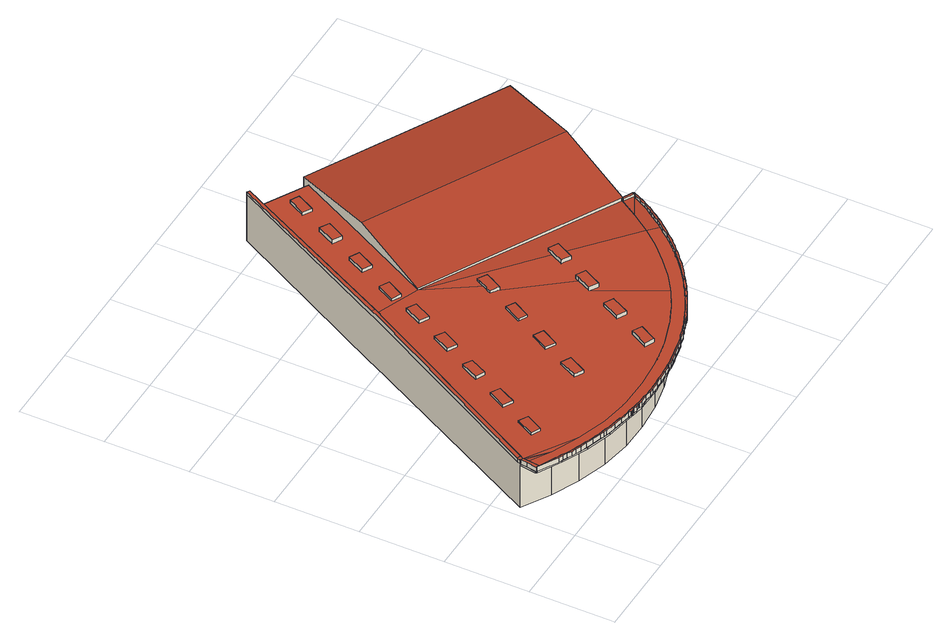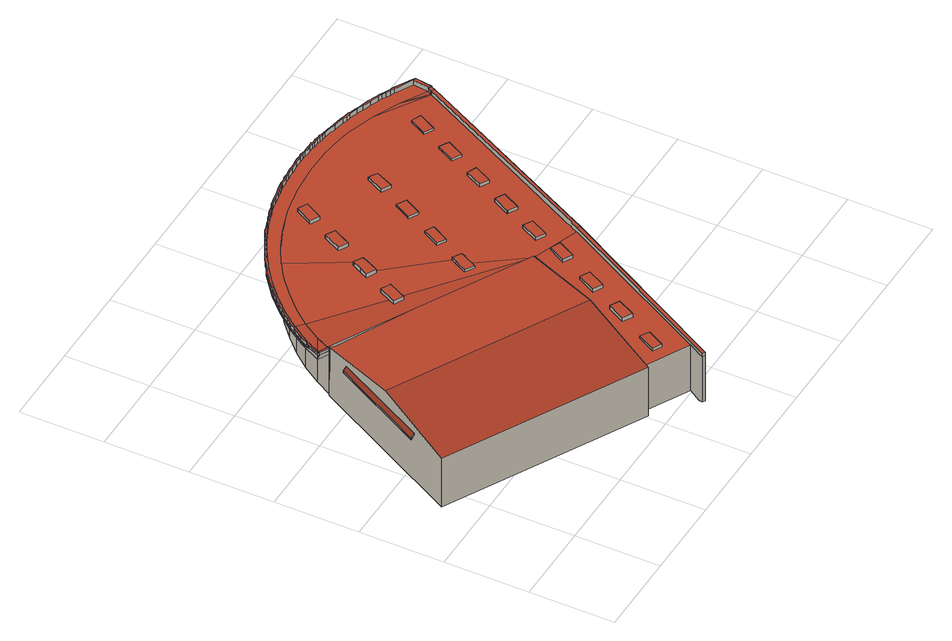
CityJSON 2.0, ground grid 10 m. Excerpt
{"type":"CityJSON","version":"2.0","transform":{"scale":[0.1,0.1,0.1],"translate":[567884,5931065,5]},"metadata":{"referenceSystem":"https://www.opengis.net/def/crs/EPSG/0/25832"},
"CityObjects":{
"building1":{"type":"Building","attributes":{"Grundfläche 2D":"1491.194580","Grundhöhe NN":"5.514"},"children":["building1-1","building1-2","building1-3","building1-4","building1-5","building1-6","building1-7","building1-8","building1-9","building1-10","building1-11","building1-12","building1-13","building1-14","building1-15","building1-16","building1-17","building1-18","building1-19","building1-20"],"geometry":[{"type":"MultiSurface","lod":"3","boundaries":[[[0,1,2,3,4,5,6]],[[7,2,1]],[[7,8,9,10,11,12,13,2]],[[11,10,14,15,16]],[[17,18,19,20]],[[21,22,23,24,25,26,27,28,29,30,31,32,33,34,35,19,18,36,37,38,39,40]],[[41,40,42,43]],[[41,43,44,45]],[[21,40,41]],[[31,30,29,46,47,48,49,50,51,19,35,34,33,32]],[[19,51,50,49,52,53]],[[54,55,56,57,58,59,52,49,60,61]],[[62,63,52,59,58,64]],[[65,66,67,68,69,70,71,72,73,74,75,76,77,78,79,80,81,82,83,84,85,86,87,88,89,90,91,92,93,94,95,96,97,98,99,100,101,102,103,104,105,106,107,108,109,110,111,112,113,114,115,116,117,118,119,120,54,61,60,49,48,47,46,29,28,27,26,25,24,23,22,21,41,45,121,122,123]],[[124,125,126,127]],[[128,129,130,131,132]],[[132,133,134,128]],[[5,45,44,43,42,1,0,6]],[[42,40,7,1]],[[9,8,7,40,39,38,37,36,18,17,135,136,14,10]],[[136,137,15,14]],[[11,16,15,137,138,139,140,141,2,13,12]],[[141,122,3,2]],[[122,121,4,3]],[[142,99,98,97,96,143,144,145]],[[146,101,100,99,142,147]],[[148,149,104,103,102,101,146,150]],[[69,68,151,152]],[[70,69,152,153]],[[71,70,153,154]],[[72,71,154,155]],[[75,74,73,72,155,156]],[[75,156,76]],[[157,80,79,78,158]],[[78,77,158]],[[77,76,158]],[[156,158,76]],[[159,82,81,80,157,160]],[[161,84,83,82,159,162]],[[163,86,85,84,161,164]],[[87,86,163,165]],[[88,87,165,166]],[[89,88,166,167]],[[168,91,90,89,167,169]],[[170,93,92,91,168,171]],[[172,95,94,93,170,173]],[[96,95,172,143]],[[105,104,149,174]],[[106,105,174,175]],[[107,106,175,176]],[[108,107,176,177]],[[178,111,110,109,108,177,179]],[[113,112,111,178,180,181]],[[114,113,181,182]],[[183,116,115,114,182,184]],[[117,116,183,185]],[[118,117,185,186]],[[119,118,186,187]],[[120,119,187,188]],[[54,120,188,189]],[[55,54,189,190]],[[190,191,58,57]],[[57,56,190]],[[56,55,190]],[[191,192,62,64]],[[64,58,191]],[[193,52,63,194]],[[123,122,195,196,65]],[[66,65,196,197]],[[67,66,197,198]],[[68,67,198,151]],[[17,20,199,200]],[[201,136,135,17,200,202]],[[137,136,201,203]],[[204,205,206,122,141,140,139,138,137,203,207]],[[206,195,122]],[[208,209,195,206]],[[210,209,208,211]],[[212,210,211,213]],[[214,212,213,215]],[[216,214,215,217]],[[218,216,217,219]],[[220,218,219,221]],[[222,220,221,223]],[[224,222,223,225]],[[226,224,225,227]],[[228,226,227,229]],[[230,228,229,231]],[[232,230,231,233]],[[234,232,233,235]],[[193,234,235,236]],[[52,193,236,237,53]],[[124,127,238,239]],[[125,124,239,240]],[[126,125,240,241]],[[130,129,19,53,237,242,194,63,243]],[[243,63,62,192,194,242,244,245,133,132,131,130],[126,241,238,127]],[[134,133,245,246]],[[19,129,128,134,246,199,20]],[[187,186,185,183,184,182,181,180,178,179,177,176,175,174,149,148,150,146,147,142,145,144,143,172,173,170,171,168,169,167,166,165,163,164,161,162,159,160,157,158,156,154,153,152,151,198,197,196,195,209,210,212,214,216,218,220,222,224,226,228,230,232,234,193,194,192,191,190,189,188]],[[200,199,246,245,244,242,237,236,235,233,231,229,227,225,223,221,219,217,215,213,211,208,206,205,204,207,203,201,202]],[[240,239,238,241]]],"semantics":{"surfaces":[{"type":"RoofSurface"},{"type":"WallSurface"},{"type":"GroundSurface"}],"values":[0,0,0,0,0,0,0,0,0,0,0,0,0,0,0,0,0,1,1,1,1,1,1,1,1,1,1,1,1,1,1,1,1,1,1,1,1,1,1,1,1,1,1,1,1,1,1,1,1,1,1,1,1,1,1,1,1,1,1,1,1,1,1,1,1,1,1,1,1,1,1,1,1,1,1,1,1,1,1,1,1,1,1,1,1,1,1,1,1,1,1,1,1,1,1,1,1,1,1,2,2,2]}}]},
"building1-1":{"type":"BuildingInstallation","parents":["building1"],"geometry":[{"type":"MultiSurface","lod":"3","boundaries":[[[247,248,249,250,251]],[[248,247,252,253]],[[253,254,249,248]],[[254,255,250,249]],[[256,252,247,251,250,255]]],"semantics":{"surfaces":[{"type":"RoofSurface"},{"type":"WallSurface"}],"values":[0,1,1,1,1]}}]},
"building1-2":{"type":"BuildingInstallation","parents":["building1"],"geometry":[{"type":"MultiSurface","lod":"3","boundaries":[[[257,258,259,260]],[[261,262,257,260]],[[262,263,258,257]],[[259,258,263,264]],[[264,261,260,259]]],"semantics":{"surfaces":[{"type":"RoofSurface"},{"type":"WallSurface"}],"values":[0,1,1,1,1]}}]},
"building1-3":{"type":"BuildingInstallation","parents":["building1"],"geometry":[{"type":"MultiSurface","lod":"3","boundaries":[[[265,266,267,268,269]],[[270,271,267,266]],[[271,272,268,267]],[[272,273,269,268]],[[273,274,265,269]],[[274,270,266,265]]],"semantics":{"surfaces":[{"type":"RoofSurface"},{"type":"WallSurface"}],"values":[0,1,1,1,1,1]}}]},
"building1-4":{"type":"BuildingInstallation","parents":["building1"],"geometry":[{"type":"MultiSurface","lod":"3","boundaries":[[[275,276,277,278]],[[278,277,279,280]],[[275,278,280,281]],[[276,275,281,282]],[[277,276,282,279]]],"semantics":{"surfaces":[{"type":"RoofSurface"},{"type":"WallSurface"}],"values":[0,1,1,1,1]}}]},
"building1-5":{"type":"BuildingInstallation","parents":["building1"],"geometry":[{"type":"MultiSurface","lod":"3","boundaries":[[[283,284,285,286]],[[286,285,287,288]],[[283,286,288,289]],[[289,290,284,283]],[[290,287,285,284]]],"semantics":{"surfaces":[{"type":"RoofSurface"},{"type":"WallSurface"}],"values":[0,1,1,1,1]}}]},
"building1-6":{"type":"BuildingInstallation","parents":["building1"],"geometry":[{"type":"MultiSurface","lod":"3","boundaries":[[[291,292,293,294]],[[294,293,295,296]],[[291,294,296,297]],[[292,291,297,298]],[[293,292,298,295]]],"semantics":{"surfaces":[{"type":"RoofSurface"},{"type":"WallSurface"}],"values":[0,1,1,1,1]}}]},
"building1-7":{"type":"BuildingInstallation","parents":["building1"],"geometry":[{"type":"MultiSurface","lod":"3","boundaries":[[[299,300,301,302]],[[302,301,303,304]],[[299,302,304,305]],[[300,299,305,306]],[[301,300,306,303]]],"semantics":{"surfaces":[{"type":"RoofSurface"},{"type":"WallSurface"}],"values":[0,1,1,1,1]}}]},
"building1-8":{"type":"BuildingInstallation","parents":["building1"],"geometry":[{"type":"MultiSurface","lod":"3","boundaries":[[[307,308,309,310]],[[310,309,311,312]],[[307,310,312,313]],[[308,307,313,314]],[[309,308,314,311]]],"semantics":{"surfaces":[{"type":"RoofSurface"},{"type":"WallSurface"}],"values":[0,1,1,1,1]}}]},
"building1-9":{"type":"BuildingInstallation","parents":["building1"],"geometry":[{"type":"MultiSurface","lod":"3","boundaries":[[[315,316,317,318,319,320,321]],[[322,317,316,315,323,324]],[[318,317,322,325]],[[319,318,325,326]],[[327,323,315,321,320,319,326,328]]],"semantics":{"surfaces":[{"type":"RoofSurface"},{"type":"WallSurface"}],"values":[0,1,1,1,1]}}]},
"building1-10":{"type":"BuildingInstallation","parents":["building1"],"geometry":[{"type":"MultiSurface","lod":"3","boundaries":[[[329,330,331,332,333,334]],[[335,336,337,332,331,330]],[[338,333,332,337,50]],[[338,339,334,333]],[[51,340,335,330,329,334,339]]],"semantics":{"surfaces":[{"type":"RoofSurface"},{"type":"WallSurface"}],"values":[0,1,1,1,1]}}]},
"building1-11":{"type":"BuildingInstallation","parents":["building1"],"geometry":[{"type":"MultiSurface","lod":"3","boundaries":[[[341,342,343,344,345,346,347,348,349,350,351,352,353]],[[354,355,33,356,346,345,344,343]],[[356,35,347,346]],[[347,35,357,358,359,350,349,348]],[[359,360,351,350]],[[360,361,362,353,352,351]],[[362,34,363,354,343,342,341,353]]],"semantics":{"surfaces":[{"type":"RoofSurface"},{"type":"WallSurface"}],"values":[0,1,1,1,1,1,1]}}]},
"building1-12":{"type":"BuildingInstallation","parents":["building1"],"geometry":[{"type":"MultiSurface","lod":"3","boundaries":[[[364,365,366,367,368]],[[365,364,369,370]],[[370,371,366,365]],[[371,372,367,366]],[[372,373,369,364,368,367]]],"semantics":{"surfaces":[{"type":"RoofSurface"},{"type":"WallSurface"}],"values":[0,1,1,1,1]}}]},
"building1-13":{"type":"BuildingInstallation","parents":["building1"],"geometry":[{"type":"MultiSurface","lod":"3","boundaries":[[[374,375,376,377,378,379]],[[380,381,374,379]],[[381,382,383,376,375,374]],[[383,384,377,376]],[[384,385,380,379,378,377]]],"semantics":{"surfaces":[{"type":"RoofSurface"},{"type":"WallSurface"}],"values":[0,1,1,1,1]}}]},
"building1-14":{"type":"BuildingInstallation","parents":["building1"],"geometry":[{"type":"MultiSurface","lod":"3","boundaries":[[[386,387,388,389]],[[390,391,386,389]],[[391,392,387,386]],[[392,393,388,387]],[[393,390,389,388]]],"semantics":{"surfaces":[{"type":"RoofSurface"},{"type":"WallSurface"}],"values":[0,1,1,1,1]}}]},
"building1-15":{"type":"BuildingInstallation","parents":["building1"],"geometry":[{"type":"MultiSurface","lod":"3","boundaries":[[[394,395,396,397,398,399]],[[400,395,394,30]],[[396,395,400,31]],[[397,396,31,401]],[[398,397,401,402]],[[399,398,402,32]],[[394,399,32,30]]],"semantics":{"surfaces":[{"type":"RoofSurface"},{"type":"WallSurface"}],"values":[0,1,1,1,1,1,1]}}]},
"building1-16":{"type":"BuildingInstallation","parents":["building1"],"geometry":[{"type":"MultiSurface","lod":"3","boundaries":[[[403,404,405,406,407,408,409,410,411,412,413,414,415,416,417,418,419,420,421,422,423,424,425,426,427,428,429,430,431,432,433,434,435,436,437,438,439,440,441,442,443,444,445,446,447,448,449,450,451,452,453,454,455,456,457,458,459,460,461,462,463,464,465,466,467,468,469,470,471,472,473,474,475,476,477,478,479,480,481,482,483,484,485,486,487,488,489,490,491,492,493,494,495,496,497,498,499,500,501,502,503,504,505,506,507,508,509,510,511,512,513,514,515,516,517,518,519,520,521,522,523,524,525,526,527,528,529,530,531,532,533,534,535,536,537,538,539,540,541,542,543,544,545,546,547,548,549,550,551,552,553,554,555,556,557,558,559,560,561,562,563,564,565,566,567,568,569,570,571,572,573,574,575,576,577,578,579,580,581,582,583,584,585,586,587,588,589,590,591,592,593,594,595,596,597,598,599,600,601,602,603,604,605,606,607,608,609,610,611,612,613,614,615,616,617,618,619,620,621,622,623,624,625,626,627,628]],[[626,629,630,631]],[[627,626,631,632,633]],[[517,67,517,516]],[[518,517,67,634]],[[519,518,634,635]],[[635,636,520,519]],[[636,637,521,520]],[[637,638,522,521]],[[638,639,640,524,523,522]],[[640,641,642,526,525,524]],[[643,528,527,526,642,644]],[[643,645,646,530,529,528]],[[646,647,531,530]],[[647,648,532,531]],[[649,534,533,532,648,650]],[[649,651,652,536,535,534]],[[652,653,654,538,537,536]],[[539,538,654,655]],[[655,656,540,539]],[[656,657,541,540]],[[657,658,542,541]],[[543,542,658,73]],[[73,74,544,543]],[[74,659,545,544]],[[659,660,75,547,546,545]],[[75,661,662,663,550,549,548,547]],[[77,552,551,550,663,664]],[[77,78,79,554,553,552]],[[79,80,81,556,555,554]],[[81,82,83,558,557,556]],[[83,84,85,560,559,558]],[[85,86,87,562,561,560]],[[87,88,563,562]],[[88,89,564,563]],[[89,90,91,566,565,564]],[[91,92,93,568,567,566]],[[93,94,95,570,569,568]],[[95,96,571,570]],[[96,97,98,573,572,571]],[[98,99,100,575,574,573]],[[100,101,102,103,578,577,576,575]],[[103,665,579,578]],[[104,580,665]],[[580,579,665]],[[581,580,104,105]],[[105,106,582,581]],[[106,107,583,582]],[[107,108,584,583]],[[108,109,110,111,587,586,585,584]],[[111,112,666,113,114,591,590,589,588,587]],[[114,115,116,593,592,591]],[[116,117,667,595,594,593]],[[667,668,669,597,596,595]],[[669,670,671,599,598,597]],[[671,672,673,601,600,599]],[[673,674,675,603,602,601]],[[676,605,604,603,675,677]],[[676,678,606,605]],[[678,679,680,608,607,606]],[[680,681,682,610,609,608]],[[682,683,684,612,611,610]],[[684,685,613,612]],[[685,686,614,613]],[[686,61,687,616,615,614]],[[687,688,617,616]],[[688,689,618,617]],[[689,690,619,618]],[[690,691,620,619]],[[55,692,693,623,622,621,620,691]],[[693,56,624,623]],[[56,57,625,624]],[[626,625,57,58]],[[58,64,629,626]],[[694,627,633,632,631,695,59,696]],[[694,697,698,699,404,403,628,627]],[[699,700,701,406,405,404]],[[701,702,703,408,407,406]],[[703,704,705,410,409,408]],[[705,706,707,412,411,410]],[[707,708,709,414,413,412]],[[709,710,711,416,415,414]],[[711,712,417,416]],[[712,60,713,714,420,419,418,417]],[[714,715,716,422,421,420]],[[716,717,718,719,425,424,423,422]],[[720,721,427,426,425,719]],[[721,722,428,427]],[[722,723,429,428]],[[723,724,430,429]],[[724,725,431,430]],[[725,726,432,431]],[[726,727,728,434,433,432]],[[728,729,730,436,435,434]],[[730,731,732,438,437,436]],[[732,733,734,440,439,438]],[[735,442,441,440,734,736]],[[737,444,443,442,735,738]],[[445,444,737,739]],[[740,741,742,449,448,447,446,445,739,743]],[[744,745,452,451,450,449,742,746]],[[747,454,453,452,745,748]],[[455,454,747,749]],[[456,455,749,750]],[[457,456,750,751]],[[752,753,460,459,458,457,751,754]],[[753,755,756,462,461,460]],[[757,464,463,462,756,758]],[[465,464,757,759]],[[760,467,466,465,759,761]],[[762,469,468,467,760,763]],[[470,469,762,764]],[[471,470,764,765]],[[472,471,765,766]],[[767,474,473,472,766,768]],[[475,474,767,769]],[[769,770,771,772,478,477,476,475]],[[773,480,479,478,772,774]],[[775,482,481,480,773,776]],[[775,777,778,484,483,482]],[[485,484,778,779]],[[780,487,486,485,779,781]],[[780,782,488,487]],[[489,488,782,783]],[[783,784,490,489]],[[491,490,784,785]],[[785,786,492,491]],[[493,492,786,787]],[[788,789,790,497,496,495,494,493,787,791]],[[790,792,793,499,498,497]],[[794,500,499,793]],[[501,500,794,795]],[[795,796,797,503,502,501]],[[797,798,799,505,504,503]],[[800,507,506,505,799,801]],[[800,802,803,509,508,507]],[[803,804,510,509]],[[804,805,511,510]],[[805,806,512,511]],[[513,512,806,807]],[[807,808,809,810,811,516,515,514,513]]],"semantics":{"surfaces":[{"type":"RoofSurface"},{"type":"WallSurface"}],"values":[0,0,0,1,1,1,1,1,1,1,1,1,1,1,1,1,1,1,1,1,1,1,1,1,1,1,1,1,1,1,1,1,1,1,1,1,1,1,1,1,1,1,1,1,1,1,1,1,1,1,1,1,1,1,1,1,1,1,1,1,1,1,1,1,1,1,1,1,1,1,1,1,1,1,1,1,1,1,1,1,1,1,1,1,1,1,1,1,1,1,1,1,1,1,1,1,1,1,1,1,1,1,1,1,1,1,1,1,1,1,1,1,1,1,1,1,1,1,1,1,1,1,1,1,1,1,1,1,1,1,1,1,1,1,1,1,1,1,1,1,1]}}]},
"building1-17":{"type":"BuildingInstallation","parents":["building1"],"geometry":[{"type":"MultiSurface","lod":"3","boundaries":[[[811,812,813,814,815,816,517,516]],[[812,5,4,813]],[[813,4,121,122,814]],[[122,123,815,814]],[[816,815,123,66]],[[66,67,517,816]],[[45,812,811,810]],[[5,812,45]]],"semantics":{"surfaces":[{"type":"RoofSurface"},{"type":"WallSurface"}],"values":[0,1,1,1,1,1,1,1]}}]},
"building1-18":{"type":"BuildingInstallation","parents":["building1"],"geometry":[{"type":"MultiSurface","lod":"3","boundaries":[[[817,243,818]],[[631,630,629,819,243,817]],[[820,821,695,631,817,818]],[[819,629,64,62]],[[63,820,818,243,819,62]]],"semantics":{"surfaces":[{"type":"RoofSurface"},{"type":"WallSurface"}],"values":[0,0,1,1,1]}}]},
"building1-19":{"type":"BuildingInstallation","parents":["building1"],"geometry":[{"type":"MultiSurface","lod":"3","boundaries":[[[822,823,824,825,826]],[[827,822,826,828]],[[827,829,830,824,823,822]],[[831,825,824,830]],[[831,828,826,825]]],"semantics":{"surfaces":[{"type":"RoofSurface"},{"type":"WallSurface"}],"values":[0,1,1,1,1]}}]},
"building1-20":{"type":"BuildingInstallation","parents":["building1"],"geometry":[{"type":"MultiSurface","lod":"3","boundaries":[[[832,833,834,835]],[[835,834,836,837]],[[832,835,837,838]],[[833,832,838,839]],[[834,833,839,836]]],"semantics":{"surfaces":[{"type":"RoofSurface"},{"type":"WallSurface"}],"values":[0,1,1,1,1]}}]}
},
"vertices":[
[18,73,70],[19,73,70],[15,76,70],[13,71,70],[15,70,70],[16,69,70],[18,72,70],[19,74,70],[139,303,77],[140,304,77],[144,312,77],[140,314,77],[140,313,77],[136,305,77],[252,517,72],[249,519,72],[247,515,72],[242,498,68],[144,312,71],[199,291,70],[294,470,67],[78,37,65],[114,26,65],[150,20,65],[184,19,65],[218,22,65],[251,29,65],[283,40,65],[305,50,65],[326,62,65],[285,136,66],[301,141,66],[293,153,67],[239,219,68],[234,229,69],[245,224,68],[140,304,71],[139,303,71],[135,294,70],[132,289,70],[19,74,65],[45,52,65],[19,73,65],[18,73,65],[18,72,65],[16,69,65],[346,76,65],[364,92,65],[382,110,65],[398,129,65],[326,188,67],[316,196,67],[412,150,66],[424,171,68],[411,117,65],[426,140,66],[432,150,67],[432,151,67],[439,165,68],[436,163,67],[409,119,65],[410,117,65],[426,172,68],[425,171,68],[438,166,68],[10,52,65],[10,51,65],[11,50,65],[38,35,65],[68,22,65],[99,12,65],[131,6,65],[142,4,65],[143,4,65],[147,4,65],[152,3,65],[164,3,65],[170,2,65],[171,2,65],[175,2,65],[180,2,65],[185,2,65],[190,3,65],[195,3,65],[200,3,65],[206,4,65],[211,4,65],[216,5,65],[221,5,65],[226,6,65],[231,7,65],[236,8,65],[241,9,65],[246,10,65],[250,11,65],[255,12,65],[259,14,65],[264,15,65],[268,16,65],[272,18,65],[276,19,65],[280,21,65],[284,22,65],[288,24,65],[292,25,65],[295,26,65],[298,28,65],[301,29,65],[305,31,65],[308,33,65],[311,34,65],[314,36,65],[318,38,65],[324,41,65],[327,43,65],[331,46,65],[335,48,65],[339,51,65],[348,56,65],[374,77,65],[393,96,65],[15,70,65],[13,71,65],[12,63,65],[443,197,63],[503,309,63],[500,311,68],[440,199,68],[248,383,87],[199,291,72],[425,171,72],[426,172,72],[474,263,87],[525,357,72],[298,478,72],[251,513,68],[252,517,68],[249,519,68],[247,515,68],[140,314,71],[140,313,71],[15,76,65],[272,18,63],[259,14,63],[264,15,63],[268,16,63],[280,21,63],[276,19,63],[288,24,63],[292,25,63],[284,22,63],[38,35,63],[68,22,63],[99,12,63],[131,6,63],[142,4,63],[152,3,63],[180,2,63],[175,2,63],[190,3,63],[185,2,63],[200,3,63],[195,3,63],[211,4,63],[206,4,63],[216,5,63],[221,5,63],[226,6,63],[236,8,63],[231,7,63],[246,10,63],[241,9,63],[255,12,63],[250,11,63],[295,26,63],[298,28,63],[301,29,63],[305,31,63],[311,34,63],[308,33,63],[318,38,63],[324,41,63],[327,43,63],[335,48,63],[331,46,63],[339,51,63],[348,56,63],[374,77,63],[393,96,63],[411,117,63],[426,140,63],[439,165,63],[426,172,63],[412,150,63],[425,171,63],[13,71,63],[10,52,63],[10,51,63],[11,50,63],[294,470,5],[242,498,5],[252,517,5],[251,513,5],[249,519,5],[140,314,5],[140,313,5],[13,71,5],[247,515,5],[45,52,5],[45,52,63],[78,37,63],[78,37,5],[114,26,63],[114,26,5],[150,20,63],[150,20,5],[184,19,63],[184,19,5],[218,22,63],[218,22,5],[251,29,63],[251,29,5],[283,40,63],[283,40,5],[305,50,63],[305,50,5],[326,62,63],[326,62,5],[346,76,63],[346,76,5],[364,92,63],[364,92,5],[382,110,63],[382,110,5],[398,129,63],[398,129,5],[412,150,5],[424,171,5],[440,199,66],[443,197,61],[503,309,61],[500,311,66],[425,171,5],[425,171,71],[426,172,5],[525,357,5],[298,478,5],
[207,177,71],[217,172,71],[228,192,71],[218,198,71],[207,178,71],[207,177,68],[217,172,68],[228,192,68],[218,198,68],[207,178,68],
[92,122,70],[103,143,70],[92,149,70],[81,128,70],[81,128,67],[92,122,67],[103,143,67],[92,149,67],
[140,240,73],[129,219,73],[140,213,73],[151,234,73],[150,234,73],[129,219,69],[140,213,69],[151,234,69],[150,234,69],[140,240,69],
[244,419,74],[233,425,74],[222,404,74],[233,398,74],[222,404,69],[233,398,69],[244,419,69],[233,425,69],
[218,370,74],[207,376,74],[196,355,74],[207,349,74],[196,355,70],[207,349,70],[218,370,69],[207,376,69],
[175,280,74],[164,286,74],[153,265,74],[164,259,74],[153,265,70],[164,259,70],[175,280,70],[164,286,70],
[79,97,69],[68,103,69],[57,82,69],[68,77,69],[57,82,66],[68,77,65],[79,97,66],[68,103,66],
[192,321,74],[181,327,74],[170,306,74],[181,301,74],[170,306,71],[181,301,70],[192,321,70],[181,327,70],
[159,86,70],[162,84,70],[169,80,70],[180,101,70],[169,107,70],[164,97,70],[164,96,70],[169,80,66],[159,86,66],[162,84,66],[180,101,66],[169,107,66],[164,96,66],[164,97,66],
[309,182,72],[308,181,72],[311,180,72],[319,175,72],[330,196,72],[319,202,72],[308,181,67],[311,180,67],[319,175,67],[330,196,67],[319,202,68],[309,182,67],
[234,229,72],[233,228,72],[231,223,72],[238,219,72],[239,219,72],[241,217,72],[245,224,72],[249,231,72],[250,234,72],[252,238,72],[242,244,72],[241,243,72],[240,241,72],[231,223,69],[238,219,68],[241,217,68],[249,231,69],[250,234,69],[252,238,69],[242,244,69],[241,243,69],[240,241,69],[233,228,69],
[105,173,72],[116,168,72],[126,188,72],[116,194,72],[115,193,72],[105,173,68],[116,168,68],[126,188,68],[116,194,68],[115,193,68],
[247,39,70],[248,41,70],[258,59,70],[247,65,70],[245,61,70],[236,44,70],[236,44,65],[247,39,65],[248,41,65],[258,59,65],[247,65,65],[245,61,65],
[193,126,70],[204,146,70],[193,152,70],[182,132,70],[182,132,67],[193,126,67],[204,146,67],[193,152,67],
[285,136,72],[295,130,72],[301,141,72],[306,151,72],[295,157,72],[293,153,72],[295,130,66],[306,151,66],[295,157,67],
[433,156,71],[431,153,71],[430,152,71],[428,147,71],[427,145,71],[425,142,71],[424,141,71],[422,138,71],[422,137,71],[419,134,71],[419,133,71],[416,129,71],[413,125,71],[413,124,71],[410,120,71],[409,119,71],[407,116,71],[403,112,71],[400,108,71],[397,104,71],[394,101,71],[393,100,71],[392,98,71],[390,97,71],[387,93,71],[383,89,71],[380,86,71],[377,83,71],[376,83,71],[373,79,71],[372,79,71],[369,76,71],[365,73,71],[362,70,71],[358,67,71],[354,64,71],[350,61,71],[346,58,71],[342,55,71],[338,53,71],[334,50,71],[330,47,71],[326,45,71],[323,43,71],[320,41,71],[317,40,71],[314,38,71],[310,36,71],[307,34,71],[304,33,71],[301,31,71],[297,30,71],[294,28,71],[291,27,71],[287,25,71],[284,24,71],[280,22,71],[276,21,71],[271,19,71],[267,18,71],[263,17,71],[259,15,71],[255,14,71],[250,13,71],[245,12,71],[240,11,71],[236,10,71],[231,9,71],[226,8,71],[221,7,71],[216,7,71],[211,6,71],[206,6,71],[205,6,71],[200,5,71],[195,5,71],[190,5,71],[185,4,71],[180,4,71],[176,4,71],[175,4,71],[171,4,71],[166,4,71],[161,5,71],[157,5,71],[152,5,71],[148,6,71],[143,6,71],[139,7,71],[134,8,71],[130,8,71],[125,9,71],[119,10,71],[119,11,71],[114,12,71],[108,13,71],[102,14,71],[97,16,71],[92,17,71],[87,18,71],[82,20,71],[78,21,71],[73,23,71],[69,25,71],[64,26,71],[59,28,71],[54,30,71],[49,32,71],[45,34,71],[40,37,71],[35,39,71],[33,40,71],[32,41,71],[11,51,71],[11,50,71],[34,37,71],[39,35,71],[44,33,71],[49,30,71],[54,28,71],[59,26,71],[61,25,71],[64,24,71],[68,23,71],[73,21,71],[77,20,71],[82,18,71],[87,17,71],[91,15,71],[96,14,71],[102,12,71],[108,11,71],[113,10,71],[119,9,71],[124,8,71],[130,7,71],[134,6,71],[135,5,71],[136,5,71],[139,5,71],[143,4,71],[147,4,71],[149,4,71],[150,3,71],[152,3,71],[156,3,71],[157,3,71],[161,3,71],[166,3,71],[170,2,71],[171,2,71],[175,2,71],[180,2,71],[185,2,71],[190,3,71],[195,3,71],[200,3,71],[206,4,71],[211,4,71],[216,5,71],[221,5,71],[226,6,71],[231,7,71],[236,8,71],[241,9,71],[246,10,71],[250,11,71],[255,12,71],[259,14,71],[264,15,71],[268,16,71],[272,18,71],[276,19,71],[280,21,71],[284,22,71],[288,24,71],[291,25,71],[292,25,71],[295,26,71],[298,28,71],[301,29,71],[305,31,71],[308,33,71],[311,34,71],[314,36,71],[318,38,71],[321,40,71],[324,41,71],[327,43,71],[331,46,71],[335,48,71],[339,51,71],[343,54,71],[347,57,71],[351,59,71],[355,62,71],[359,65,71],[363,68,71],[367,72,71],[370,75,71],[373,77,71],[374,78,71],[378,81,71],[381,85,71],[385,88,71],[388,92,71],[392,95,71],[395,99,71],[398,103,71],[401,106,71],[405,111,71],[408,115,71],[410,117,71],[412,119,71],[415,124,71],[418,128,71],[421,133,71],[424,137,71],[426,140,71],[427,142,71],[429,146,71],[432,150,71],[432,151,71],[439,165,71],[435,161,71],[433,157,71],[438,166,71],[437,165,71],[437,164,71],[436,163,71],[436,162,71],[34,37,65],[39,35,65],[44,33,65],[49,30,65],[54,28,65],[59,26,65],[61,25,65],[64,24,65],[68,23,65],[77,20,65],[73,21,65],[82,18,65],[87,17,65],[91,15,65],[96,14,65],[108,11,65],[102,12,65],[113,10,65],[119,9,65],[124,8,65],[130,7,65],[134,6,65],[135,5,65],[136,5,65],[139,5,65],[149,4,65],[150,3,65],[156,3,65],[157,3,65],[161,3,65],[166,3,65],[291,25,65],[321,40,65],[343,54,65],[347,57,65],[351,59,65],[355,62,65],[359,65,65],[363,68,65],[367,72,65],[370,75,65],[373,77,65],[378,81,65],[374,78,65],[381,85,65],[385,88,65],[388,92,65],[392,95,65],[395,99,65],[398,103,65],[401,106,65],[405,111,65],[408,115,65],[412,119,65],[415,124,65],[418,128,66],[421,133,66],[424,137,66],[427,142,66],[429,146,67],[435,161,67],[437,164,67],[436,162,67],[433,157,67],[433,156,67],[431,153,67],[430,152,67],[428,147,66],[427,145,66],[425,142,66],[424,141,66],[422,138,66],[422,137,66],[419,134,66],[419,133,66],[416,129,66],[413,125,65],[413,124,65],[410,120,65],[407,116,65],[403,112,65],[400,108,65],[397,104,65],[394,101,65],[393,100,65],[392,98,65],[390,97,65],[387,93,65],[383,89,65],[380,86,65],[377,83,65],[376,83,65],[373,79,65],[372,79,65],[369,76,65],[365,73,65],[362,70,65],[358,67,65],[354,64,65],[350,61,65],[346,58,65],[338,53,65],[342,55,65],[330,47,65],[334,50,65],[326,45,65],[320,41,65],[317,40,65],[314,38,65],[323,43,65],[307,34,65],[304,33,65],[310,36,65],[297,30,65],[301,31,65],[294,28,65],[291,27,65],[287,25,65],[280,22,65],[276,21,65],[284,24,65],[271,19,65],[267,18,65],[259,15,65],[263,17,65],[255,14,65],[245,12,65],[250,13,65],[236,10,65],[240,11,65],[231,9,65],[226,8,65],[221,7,65],[211,6,65],[216,7,65],[206,6,65],[205,6,65],[200,5,65],[195,5,65],[185,4,65],[190,5,65],[176,4,65],[180,4,65],[175,4,65],[171,4,65],[166,4,65],[157,5,65],[161,5,65],[152,5,65],[148,6,65],[143,6,65],[139,7,65],[134,8,65],[130,8,65],[119,10,65],[119,11,65],[114,12,65],[125,9,65],[108,13,65],[102,14,65],[97,16,65],[92,17,65],[87,18,65],[82,20,65],[78,21,65],[73,23,65],[64,26,65],[69,25,65],[59,28,65],[54,30,65],[49,32,65],[45,34,65],[40,37,65],[35,39,65],[33,40,65],[32,41,65],[14,50,65],[14,50,71],
[16,69,71],[15,70,71],[13,71,71],[12,63,71],[10,51,71],
[426,169,71],[425,170,71],[426,172,71],[425,170,68],[426,169,68],
[271,84,71],[281,104,71],[282,105,71],[271,111,71],[260,90,71],[271,84,66],[260,90,66],[281,104,66],[282,105,66],[271,111,66],
[269,468,72],[259,473,72],[248,453,72],[258,447,72],[248,453,68],[258,447,68],[269,468,68],[259,473,68]
]}
